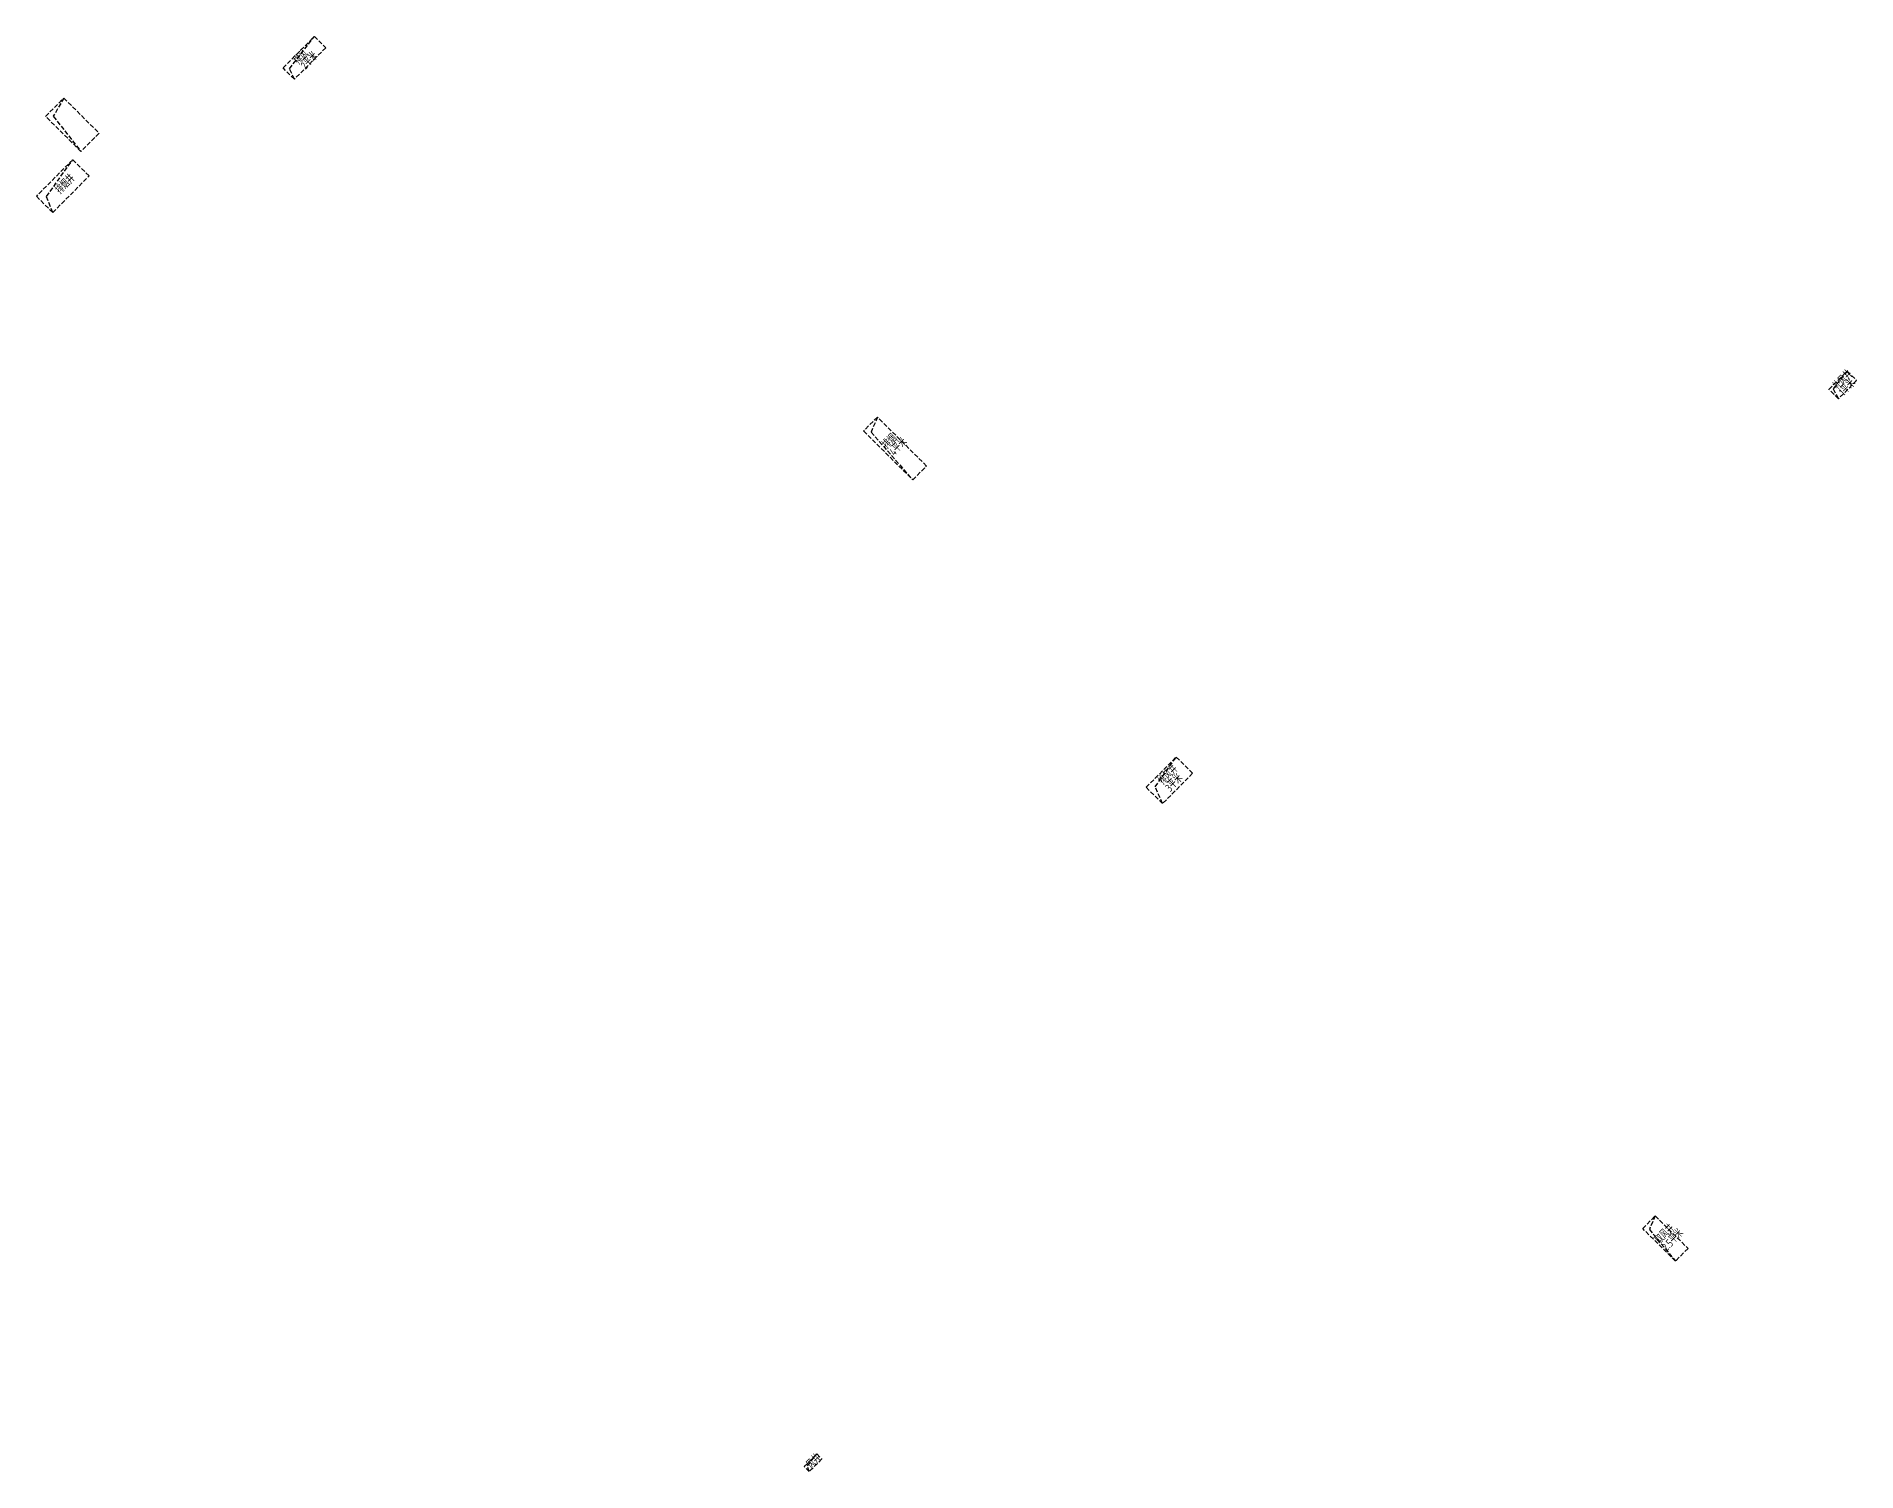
# Model space of a CAD drawing. Extents: x 517459441 to 518929524, y 3499213615 to 3499981328.
# Drawn here: x 518782054 to 518884437, y 3499900617 to 3499981328 of the extents above; entities that cross this region are included whole.
import ezdxf

# ---------------------------------------------------------------- set-up
doc = ezdxf.new("R2010")
doc.units = 0
doc.header["$LTSCALE"] = 1000
doc.header["$MEASUREMENT"] = 0
doc.linetypes.add('DASH', pattern=[0.35, 0.25, -0.1])
doc.linetypes.add('HIDDEN', pattern=[0.375, 0.25, -0.125])
doc.layers.add('AD-NOTE-HOLE', color=51, linetype='CONTINUOUS')
doc.layers.add('AE-ABOV', color=154, linetype='HIDDEN')
doc.styles.add('TH-STYLE3', font='tssdeng.shx', dxfattribs={"width": 0.7, "bigfont": 'tssdchn.shx'})

msp = doc.modelspace()

# ---------------------------------------------------------------- linework, layer by layer
at = {"layer": 'AE-ABOV', "linetype": 'DASH'}
for points in [[(518795929, 3499979555), (518797692, 3499981328), (518798330, 3499980693), (518796567, 3499978921)], [(518782572, 3499976832), (518783595, 3499977860), (518785580, 3499975885), (518784558, 3499974857)], [(518782976, 3499971423), (518785021, 3499973480), (518784099, 3499974396), (518782054, 3499972340)], [(518884437, 3499961979), (518883414, 3499960951), (518882883, 3499961480), (518883905, 3499962508)], [(518831348, 3499956389), (518832124, 3499957169), (518829359, 3499959919), (518828583, 3499959139)], [(518844477, 3499939101), (518846170, 3499940802), (518847092, 3499939886), (518845399, 3499938184)], [(518872406, 3499914287), (518873111, 3499914996), (518874954, 3499913163), (518874249, 3499912454)], [(518825243, 3499900899), (518825948, 3499901608), (518826232, 3499901326), (518825526, 3499900617)]]:
    msp.add_lwpolyline(points, close=True, dxfattribs=at)
for points in [[(518796567, 3499978921), (518796292, 3499979512), (518797692, 3499981328)], [(518783595, 3499977860), (518783006, 3499976836), (518784558, 3499974857)], [(518782976, 3499971423), (518782623, 3499972324), (518784099, 3499974396)], [(518883905, 3499962508), (518883116, 3499961514), (518883414, 3499960951)], [(518829361, 3499959921), (518829004, 3499959080), (518831348, 3499956389)], [(518845399, 3499938184), (518844986, 3499939135), (518846170, 3499940802)], [(518873111, 3499914996), (518872781, 3499914236), (518874249, 3499912454)], [(518825526, 3499900617), (518825424, 3499900941), (518825948, 3499901608)]]:
    msp.add_lwpolyline(points, dxfattribs=at)

# ---------------------------------------------------------------- texts
at = {"layer": 'AD-NOTE-HOLE', "style": 'TH-STYLE3', "width": 0.7}
for s, p in [('排风', (518796815, 3499979705)), ('2平米', (518797195, 3499979434)), ('排烟井', (518783408, 3499972423)), ('补风井', (518883393, 3499961406)), ('1平米', (518883721, 3499961080)), ('排烟', (518829925, 3499958100)), ('4平米', (518830311, 3499957715)), ('排风井', (518845445, 3499939202)), ('3平米', (518845831, 3499938817)), ('取风井', (518873370, 3499913383)), ('2.5平米', (518873757, 3499912999)), ('风井', (518825661, 3499900743))]:
    msp.add_text(s, height=450, rotation=45.1573, dxfattribs=at).set_placement(p)

doc.saveas('drawing.dxf')
